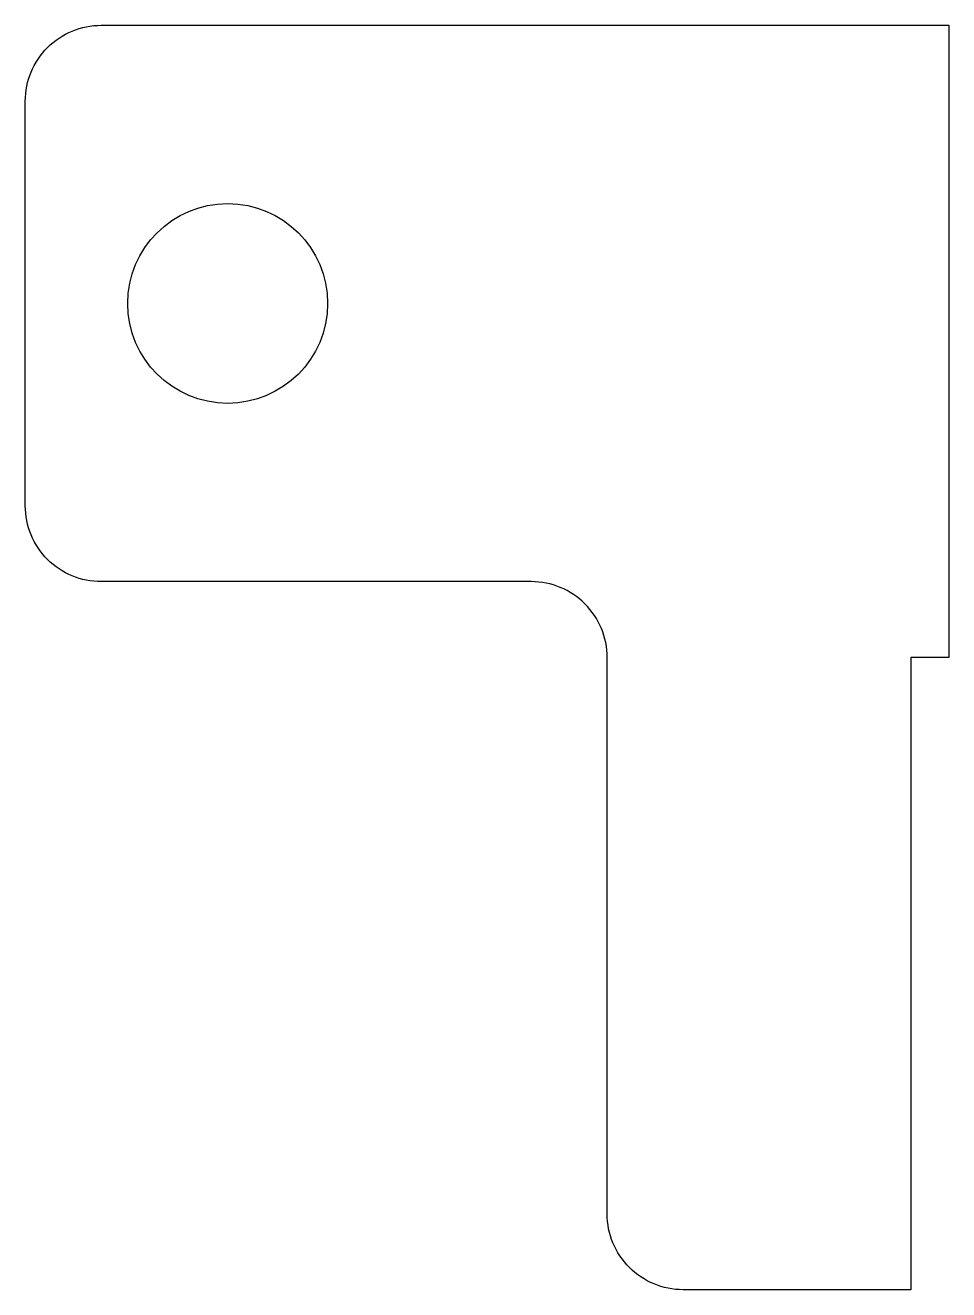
# Model space of a CAD drawing. Extents: x -8 to 28.5, y -39 to 11.
import ezdxf

# ---------------------------------------------------------------- set-up
doc = ezdxf.new("R2010")
doc.units = 0

msp = doc.modelspace()

# ---------------------------------------------------------------- linework, layer by layer
at = {"layer": '1'}
msp.add_lwpolyline([(28.5, 11), (28.5, -14), (27, -14), (27, -39), (18, -39, -0.414214), (15, -36), (15, -14, 0.414214), (12, -11), (-5, -11, -0.414214), (-8, -8), (-8, 8, -0.414214), (-5, 11)], format="xyb", close=True, dxfattribs=at)
msp.add_circle((0, 0), 3.95, dxfattribs=at)

doc.saveas('drawing.dxf')
